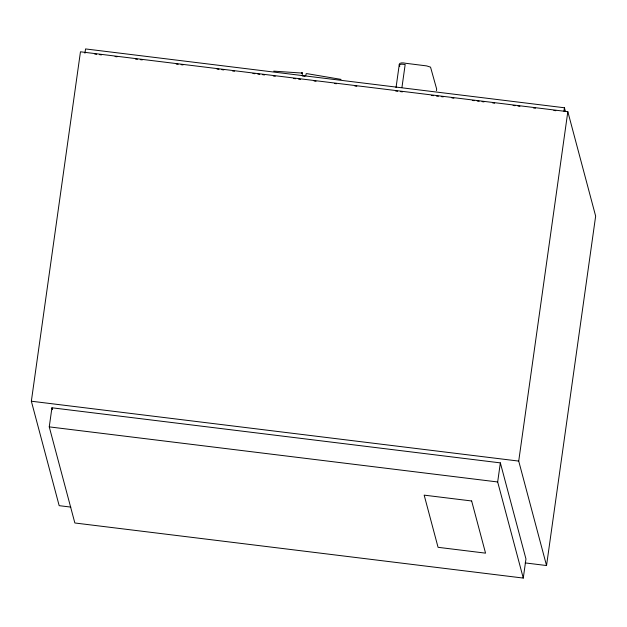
<?xml version="1.0" encoding="UTF-8"?>
<svg xmlns="http://www.w3.org/2000/svg" width="627" height="627" viewBox="0 0 627 627"><rect width="100%" height="100%" fill="white"/><g stroke="black" fill="none" stroke-linecap="round" stroke-linejoin="round"><path stroke-width="0.94" d="M302.277 74.574L302.473 73.1L273.709 71.141M70.827 507.094L59.173 505.668L31.35 401.217L80.46 51.798L567.827 111.677L595.65 216.119L546.54 565.538L525.183 562.913M84.943 53.224L85.546 48.93L564.425 107.766L565.429 111.528M49.251 426.877L51.939 407.785L500.354 462.875L525.959 558.971L523.271 578.07L74.856 522.981L49.251 426.877L497.673 481.967L523.271 578.07M396.037 87.584L399.195 65.075L401.468 64.15L405.175 64.495L401.97 87.302M436.47 90.664L436.666 89.058L430.545 67.144L426.658 65.906L405.285 63.225C402.871 62.653 397.291 62.222 399.76 66.454M497.673 481.967L500.354 462.875M563.947 111.198L564.425 107.766M546.54 565.538L518.717 461.088L567.827 111.677M305.804 75.53L306.203 73.657L307.167 73.68L341.057 79.394M302.206 75.914L305.028 76.235M94.677 54.047L96.621 54.29M99.536 54.643L101.48 54.886M115.07 56.555L117.006 56.791M135.456 59.056L137.399 59.299M140.307 59.651L142.251 59.894M176.226 64.072L178.17 64.307M181.085 64.667L183.029 64.902M217.005 69.08L218.948 69.315M221.856 69.675L223.8 69.91M232.539 70.984L234.482 71.227M252.924 73.492L254.868 73.727M257.775 74.088L259.719 74.323M262.635 74.684L264.578 74.919M273.309 75.992L275.253 76.235M293.702 78.5L295.638 78.736M298.554 79.096L300.498 79.331M314.088 81.001L316.032 81.244M334.473 83.509L336.417 83.744M354.858 86.017L356.802 86.252M395.637 91.025L397.581 91.26M400.488 91.62L402.432 91.855M431.556 95.437L433.5 95.672M436.408 96.033L438.351 96.268M441.267 96.629L443.203 96.864M451.942 97.937L453.885 98.18M472.335 100.445L474.271 100.681M477.186 101.041L479.13 101.284M482.038 101.637L483.981 101.88M492.72 102.953L494.664 103.189M513.105 105.454L515.049 105.697M517.957 106.049L519.901 106.292M533.491 107.962L535.434 108.197M553.884 110.462L555.82 110.705M31.35 401.217L518.717 461.088M51.939 407.785L52.441 409.666M302.473 73.1L301.477 73.046L302.449 73.116M471.653 500.973L424.166 495.142L438.061 547.316L485.549 553.147L471.653 500.973"/></g></svg>
